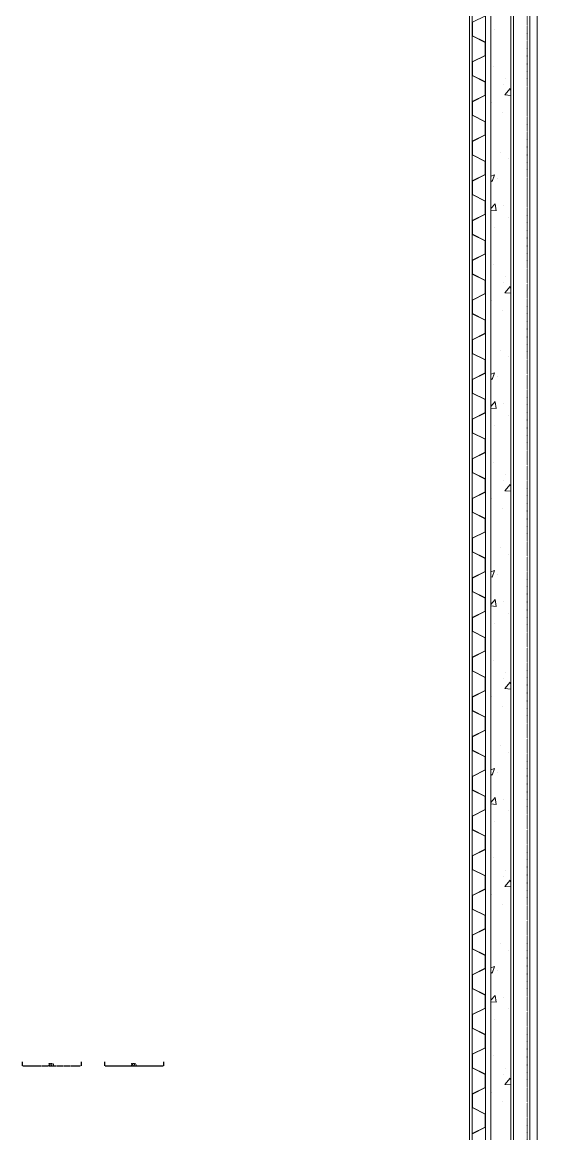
# Model space of a CAD drawing. Extents: x -32000 to 416743, y -254124 to 144214.
# Drawn here: x -4593 to 133, y 31049 to 41159 of the extents above; entities that cross this region are included whole.
import ezdxf

# ---------------------------------------------------------------- set-up
doc = ezdxf.new("R2010")
doc.units = 0
doc.header["$LTSCALE"] = 10
for name, pattern in [('H12PL4$0$JJP_三點線', [0.9, 0.3, -0.15, 0, -0.15, 0, -0.15, 0, -0.15]), ('XFM1Q40$0$HIDDEN', [9.525, 6.35, -3.175]), ('XFM7P40ICA$0$H12PL4$0$JJP_三點線', [0.9, 0.3, -0.15, 0, -0.15, 0, -0.15, 0, -0.15]), ('XFM7P40ICA$0$H12PL4$0$JJP_虛線(退縮線、投影線、地下室範圍、非屬本工程、圖面分區)', [0.45, 0.3, -0.15])]:
    doc.linetypes.add(name, pattern=pattern)
for name, color, linetype in [('H12PL4$0$A-WALL-EX', 252, 'Continuous'), ('H12PL4$0$S-GRID', 252, 'Continuous'), ('H12PL4$0$S-SLAB-SHOW', 252, 'Continuous'), ('XFM1Q40$0$DIM', 250, 'Continuous'), ('XFM7P40ICA$0$H12PL4$0$A-WALL-EX', 252, 'Continuous'), ('XFM7P40ICA$0$H12PL4$0$Hattch', 252, 'Continuous'), ('XFM7P40ICA$0$H12PL4$0$L40_19_SUGATA2', 252, 'Continuous'), ('XFM7P40ICA$0$H12PL4$0$L40_19_SUGATA3', 252, 'Continuous'), ('XFM7P40ICA$0$H12PL4$0$S-GRID', 252, 'Continuous')]:
    doc.layers.add(name, color=color, linetype=linetype)
doc.styles.add('XFM1Q40$0$STANDARD', font='SIMPLEX', dxfattribs={"bigfont": 'BIGFONT'})
doc.dimstyles.new('XFM1Q40$0$ISO-25', dxfattribs={"dimtxt": 25, "dimasz": 5, "dimexe": 1.25, "dimexo": 0.625, "dimtad": 1, "dimdec": 0, "dimtxsty": 'XFM1Q40$0$STANDARD', "dimcen": 2.5, "dimadec": 0, "dimazin": 0, "dimtfac": 1, "dimtdec": 0, "dimtmove": 0, "dimatfit": 3, "dimfxl": 1, "dimarcsym": 0})

# ---------------------------------------------------------------- blocks, each defined once
blk = doc.blocks.new('H12PL4')
at = {"layer": 'H12PL4$0$A-WALL-EX', "lineweight": 0, "flags": 128}
for points in [[(-525, -2675), (-525, 83025)], [(-500, 83000), (-500, -2650)], [(-380, -2530), (-380, 82880)], [(-330, 82830), (-330, -2480)], [(-150, -2300), (-150, 82650)], [(-125, -2275), (-125, 82625)]]:
    blk.add_lwpolyline(points, dxfattribs=at)
at = {"layer": 'H12PL4$0$S-GRID', "linetype": 'H12PL4$0$JJP_三點線', "lineweight": 0}
blk.add_line((0, 128250), (0, -28000), dxfattribs=at)
at = {"layer": 'H12PL4$0$S-SLAB-SHOW', "lineweight": 0}
blk.add_line((90, -2300), (90, 82649.8), dxfattribs=at)
at = {"layer": 'H12PL4$0$S-SLAB-SHOW', "lineweight": 0, "flags": 128}
blk.add_lwpolyline([(-150, 82649.8), (-150, -2300)], dxfattribs=at)
blk = doc.blocks.new('*D310')
at = {"layer": 'DEFPOINTS', "color": 0, "linetype": 'XFM1Q40$0$HIDDEN', "ltscale": 0.1, "transparency": 16777216}
for p in [(287256, 172071), (287793, 172071), (287793, 172036)]:
    blk.add_point(p, dxfattribs=at)
at = {"layer": 'XFM1Q40$0$DIM', "color": 0, "linetype": 'XFM1Q40$0$HIDDEN', "lineweight": -2, "ltscale": 0.1, "transparency": 16777216}
for p, q in [((287256, 172070), (287256, 172034)), ((287262, 172036), (287788, 172036)), ((287793, 172070), (287793, 172034))]:
    blk.add_line(p, q, dxfattribs=at)
at = {"layer": 'XFM1Q40$0$DIM', "color": 0, "linetype": 'XFM1Q40$0$HIDDEN', "ltscale": 0.1, "transparency": 16777216}
for points in [[(287262, 172036), (287262, 172035), (287256, 172036)], [(287788, 172036), (287788, 172035), (287793, 172036)]]:
    blk.add_solid(points, dxfattribs=at)
at = {"layer": 'XFM1Q40$0$DIM', "color": 0, "linetype": 'XFM1Q40$0$HIDDEN', "ltscale": 0.1, "transparency": 16777216, "insert": (287522, 172046), "char_height": 20, "attachment_point": 5, "style": 'XFM1Q40$0$STANDARD'}
blk.add_mtext('537', dxfattribs=at)
blk = doc.blocks.new('*D309')
at = {"layer": 'DEFPOINTS', "color": 0, "linetype": 'XFM1Q40$0$HIDDEN', "ltscale": 0.1, "transparency": 16777216}
for p in [(286506, 172071), (287043, 172071), (287043, 172036)]:
    blk.add_point(p, dxfattribs=at)
at = {"layer": 'XFM1Q40$0$DIM', "color": 0, "linetype": 'XFM1Q40$0$HIDDEN', "lineweight": -2, "ltscale": 0.1, "transparency": 16777216}
for p, q in [((286506, 172070), (286506, 172034)), ((286512, 172036), (287038, 172036)), ((287043, 172070), (287043, 172034))]:
    blk.add_line(p, q, dxfattribs=at)
at = {"layer": 'XFM1Q40$0$DIM', "color": 0, "linetype": 'XFM1Q40$0$HIDDEN', "ltscale": 0.1, "transparency": 16777216}
for points in [[(286512, 172036), (286512, 172035), (286506, 172036)], [(287038, 172036), (287038, 172035), (287043, 172036)]]:
    blk.add_solid(points, dxfattribs=at)
at = {"layer": 'XFM1Q40$0$DIM', "color": 0, "linetype": 'XFM1Q40$0$HIDDEN', "ltscale": 0.1, "transparency": 16777216, "insert": (286772, 172046), "char_height": 20, "attachment_point": 5, "style": 'XFM1Q40$0$STANDARD'}
blk.add_mtext('537', dxfattribs=at)
blk = doc.blocks.new('XFM7P40ICA$0$H12PL4')
at = {"layer": 'XFM7P40ICA$0$H12PL4$0$A-WALL-EX', "lineweight": 0}
blk.add_line((90, -2300), (90, 82649.8), dxfattribs=at)
at = {"layer": 'XFM7P40ICA$0$H12PL4$0$A-WALL-EX', "linetype": 'XFM7P40ICA$0$H12PL4$0$JJP_虛線(退縮線、投影線、地下室範圍、非屬本工程、圖面分區)', "lineweight": 0, "flags": 128}
for points in [[(-525, 83011), (-525, -2675)], [(-125, -2275), (-125, 82611.4)]]:
    blk.add_lwpolyline(points, dxfattribs=at)
at = {"layer": 'XFM7P40ICA$0$H12PL4$0$A-WALL-EX', "lineweight": 0, "flags": 128}
for points in [[(-500, 83000), (-500, -2650)], [(-380, -2530), (-380, 82880)], [(-330, 82830), (-330, -2480)], [(-150, -2300), (-150, 82650)], [(-150, 82649.8), (-150, -2300)]]:
    blk.add_lwpolyline(points, dxfattribs=at)
at = {"layer": 'XFM7P40ICA$0$H12PL4$0$Hattch', "lineweight": 0}
for p, q in [((-500, 41034.6), (-500, 41158.4)), ((-380, 41217.5), (-498.3, 41158.4)), ((-498.3, 41157.3), (-498.3, 41035.6)), ((-296.1, 41090.2), (-296, 41090.2)), ((-381.7, 40975.4), (-500, 41034.6)), ((-380, 40976.5), (-498.3, 41035.6)), ((-381.7, 40975.4), (-381.7, 40857.5)), ((-380, 40976.5), (-380, 40856.5)), ((-381.7, 40857.5), (-500, 40798.4)), ((-380, 40856.5), (-498.3, 40797.3)), ((-500, 40673.6), (-500, 40797.3)), ((-498.3, 40796.3), (-498.3, 40674.6)), ((-308.2, 40757.3), (-308.2, 40757.3)), ((-381.7, 40614.4), (-500, 40673.6)), ((-380, 40615.4), (-498.3, 40674.6)), ((-200.6, 40645), (-200.6, 40645)), ((-381.7, 40614.4), (-381.7, 40496.5)), ((-380, 40615.4), (-380, 40495.4)), ((-211.3, 40588.7), (-211.3, 40588.7)), ((-202.1, 40498.1), (-153.9, 40555.5)), ((-150, 40534.9), (-153.8, 40555.4)), ((-381.7, 40496.5), (-500, 40437.3)), ((-380, 40495.4), (-498.3, 40436.3)), ((-202.1, 40498.1), (-150, 40493.5)), ((-500, 40312.5), (-500, 40436.3)), ((-498.3, 40435.3), (-498.3, 40313.6)), ((-320.4, 40424.4), (-320.4, 40424.4)), ((-381.7, 40253.4), (-500, 40312.5)), ((-380, 40254.4), (-498.3, 40313.6)), ((-381.7, 40253.4), (-381.7, 40135.4)), ((-380, 40254.4), (-380, 40134.4)), ((-225.8, 40338.4), (-225.7, 40338.4)), ((-381.7, 40135.4), (-500, 40076.3)), ((-500, 39951.5), (-500, 40075.3)), ((-380, 40134.4), (-498.3, 40075.3)), ((-498.3, 40074.2), (-498.3, 39952.5)), ((-381.7, 39892.3), (-500, 39951.5)), ((-380, 39893.4), (-498.3, 39952.5)), ((-238.5, 39977), (-238.5, 39977)), ((-381.7, 39892.3), (-381.7, 39774.4)), ((-380, 39893.4), (-380, 39773.4)), ((-173, 39919.1), (-173, 39919.1)), ((-381.7, 39774.4), (-500, 39715.3)), ((-380, 39773.4), (-498.3, 39714.2)), ((-330, 39759), (-298.4, 39771.1)), ((-318.7, 39710.6), (-298.4, 39771)), ((-271.3, 39737.5), (-271.3, 39737.5)), ((-500, 39590.5), (-500, 39714.2)), ((-498.3, 39713.2), (-498.3, 39591.5)), ((-330, 39718.3), (-318.7, 39710.7)), ((-381.7, 39531.3), (-500, 39590.5)), ((-380, 39532.3), (-498.3, 39591.5)), ((-381.7, 39531.3), (-381.7, 39413.4)), ((-380, 39532.3), (-380, 39412.3)), ((-330, 39463.2), (-292.6, 39507.7)), ((-330, 39449.3), (-281, 39445)), ((-281, 39444.9), (-292.5, 39507.6)), ((-216.7, 39490.3), (-216.7, 39490.3)), ((-381.7, 39413.4), (-500, 39354.2)), ((-500, 39229.4), (-500, 39353.2)), ((-380, 39412.3), (-498.3, 39353.2)), ((-498.3, 39352.1), (-498.3, 39230.5)), ((-170.1, 39385.3), (-170, 39385.3)), ((-381.7, 39170.3), (-500, 39229.4)), ((-380, 39171.3), (-498.3, 39230.5)), ((-296.1, 39290.2), (-296, 39290.2)), ((-381.7, 39170.3), (-381.7, 39052.3)), ((-380, 39171.3), (-380, 39051.3)), ((-381.7, 39052.3), (-500, 38993.2)), ((-380, 39051.3), (-498.3, 38992.1)), ((-500, 38868.4), (-500, 38992.1)), ((-498.3, 38991.1), (-498.3, 38869.4)), ((-308.2, 38957.3), (-308.2, 38957.3)), ((-381.7, 38809.2), (-500, 38868.4)), ((-380, 38810.3), (-498.3, 38869.4)), ((-200.6, 38845), (-200.6, 38845)), ((-381.7, 38809.2), (-381.7, 38691.3)), ((-380, 38810.3), (-380, 38690.3)), ((-211.3, 38788.7), (-211.3, 38788.7)), ((-202.1, 38698.1), (-153.9, 38755.5)), ((-150, 38734.9), (-153.8, 38755.4)), ((-381.7, 38691.3), (-500, 38632.1)), ((-500, 38507.3), (-500, 38631.1)), ((-380, 38690.3), (-498.3, 38631.1)), ((-498.3, 38630.1), (-498.3, 38508.4)), ((-320.4, 38624.4), (-320.4, 38624.4)), ((-202.1, 38698.1), (-150, 38693.5)), ((-225.8, 38538.4), (-225.7, 38538.4)), ((-381.7, 38448.2), (-500, 38507.3)), ((-380, 38449.2), (-498.3, 38508.4)), ((-381.7, 38448.2), (-381.7, 38330.3)), ((-380, 38449.2), (-380, 38329.2)), ((-381.7, 38330.3), (-500, 38271.1)), ((-380, 38329.2), (-498.3, 38270.1)), ((-500, 38146.3), (-500, 38270.1)), ((-498.3, 38269), (-498.3, 38147.3)), ((-381.7, 38087.1), (-500, 38146.3)), ((-380, 38088.2), (-498.3, 38147.3)), ((-238.5, 38177), (-238.5, 38177)), ((-173, 38119.1), (-173, 38119.1)), ((-381.7, 38087.1), (-381.7, 37969.2)), ((-380, 38088.2), (-380, 37968.2)), ((-381.7, 37969.2), (-500, 37910.1)), ((-380, 37968.2), (-498.3, 37909)), ((-330, 37959), (-298.4, 37971.1)), ((-330, 37918.3), (-318.7, 37910.7)), ((-318.7, 37910.6), (-298.4, 37971)), ((-271.3, 37937.5), (-271.3, 37937.5)), ((-500, 37785.3), (-500, 37909)), ((-498.3, 37908), (-498.3, 37786.3)), ((-381.7, 37726.1), (-500, 37785.3)), ((-380, 37727.1), (-498.3, 37786.3)), ((-381.7, 37726.1), (-381.7, 37608.2)), ((-380, 37727.1), (-380, 37607.1)), ((-330, 37663.2), (-292.6, 37707.7)), ((-330, 37649.3), (-281, 37645)), ((-281, 37644.9), (-292.5, 37707.6)), ((-216.7, 37690.3), (-216.7, 37690.3)), ((-381.7, 37608.2), (-500, 37549)), ((-500, 37424.2), (-500, 37548)), ((-380, 37607.1), (-498.3, 37548)), ((-498.3, 37546.9), (-498.3, 37425.3)), ((-170.1, 37585.3), (-170, 37585.3)), ((-381.7, 37365.1), (-500, 37424.2)), ((-380, 37366.1), (-498.3, 37425.3)), ((-296.1, 37490.2), (-296, 37490.2)), ((-381.7, 37365.1), (-381.7, 37247.1)), ((-380, 37366.1), (-380, 37246.1)), ((-381.7, 37247.1), (-500, 37188)), ((-380, 37246.1), (-498.3, 37186.9)), ((-500, 37063.2), (-500, 37186.9)), ((-498.3, 37185.9), (-498.3, 37064.2)), ((-308.2, 37157.3), (-308.2, 37157.3)), ((-381.7, 37004), (-500, 37063.2)), ((-380, 37005.1), (-498.3, 37064.2)), ((-381.7, 37004), (-381.7, 36886.1)), ((-380, 37005.1), (-380, 36885.1)), ((-200.6, 37045), (-200.6, 37045)), ((-211.3, 36988.7), (-211.3, 36988.7)), ((-202.1, 36898.1), (-153.9, 36955.5)), ((-150, 36934.9), (-153.8, 36955.4)), ((-381.7, 36886.1), (-500, 36826.9)), ((-500, 36702.1), (-500, 36825.9)), ((-380, 36885.1), (-498.3, 36825.9)), ((-498.3, 36824.9), (-498.3, 36703.2)), ((-320.4, 36824.4), (-320.4, 36824.4)), ((-202.1, 36898.1), (-150, 36893.5)), ((-381.7, 36643), (-500, 36702.1)), ((-380, 36644), (-498.3, 36703.2)), ((-225.8, 36738.4), (-225.7, 36738.4)), ((-381.7, 36643), (-381.7, 36525.1)), ((-380, 36644), (-380, 36524)), ((-381.7, 36525.1), (-500, 36465.9)), ((-380, 36524), (-498.3, 36464.9)), ((-500, 36341.1), (-500, 36464.9)), ((-498.3, 36463.8), (-498.3, 36342.1)), ((-381.7, 36282), (-500, 36341.1)), ((-380, 36283), (-498.3, 36342.1)), ((-238.5, 36377), (-238.5, 36377)), ((-173, 36319.1), (-173, 36319.1)), ((-381.7, 36282), (-381.7, 36164)), ((-380, 36283), (-380, 36163)), ((-381.7, 36164), (-500, 36104.9)), ((-500, 35980.1), (-500, 36103.8)), ((-380, 36163), (-498.3, 36103.8)), ((-498.3, 36102.8), (-498.3, 35981.1)), ((-330, 36159), (-298.4, 36171.1)), ((-330, 36118.3), (-318.7, 36110.7)), ((-318.7, 36110.6), (-298.4, 36171)), ((-271.3, 36137.5), (-271.3, 36137.5)), ((-381.7, 35920.9), (-500, 35980.1)), ((-380, 35922), (-498.3, 35981.1)), ((-381.7, 35920.9), (-381.7, 35803)), ((-380, 35922), (-380, 35802)), ((-330, 35863.2), (-292.6, 35907.7)), ((-281, 35844.9), (-292.5, 35907.6)), ((-381.7, 35803), (-500, 35743.8)), ((-380, 35802), (-498.3, 35742.8)), ((-330, 35849.3), (-281, 35845)), ((-216.7, 35890.3), (-216.7, 35890.3)), ((-500, 35619), (-500, 35742.8)), ((-498.3, 35741.8), (-498.3, 35620.1)), ((-296.1, 35690.2), (-296, 35690.2)), ((-170.1, 35785.3), (-170, 35785.3)), ((-381.7, 35559.9), (-500, 35619)), ((-380, 35560.9), (-498.3, 35620.1)), ((-381.7, 35559.9), (-381.7, 35442)), ((-380, 35560.9), (-380, 35440.9)), ((-381.7, 35442), (-500, 35382.8)), ((-380, 35440.9), (-498.3, 35381.8)), ((-500, 35258), (-500, 35381.8)), ((-498.3, 35380.7), (-498.3, 35259)), ((-308.2, 35357.3), (-308.2, 35357.3)), ((-381.7, 35198.8), (-500, 35258)), ((-380, 35199.9), (-498.3, 35259)), ((-381.7, 35198.8), (-381.7, 35080.9)), ((-380, 35199.9), (-380, 35079.9)), ((-211.3, 35188.7), (-211.3, 35188.7)), ((-200.6, 35245), (-200.6, 35245)), ((-202.1, 35098.1), (-153.9, 35155.5)), ((-202.1, 35098.1), (-150, 35093.5)), ((-150, 35134.9), (-153.8, 35155.4)), ((-381.7, 35080.9), (-500, 35021.8)), ((-500, 34897), (-500, 35020.7)), ((-380, 35079.9), (-498.3, 35020.7)), ((-498.3, 35019.7), (-498.3, 34898)), ((-320.4, 35024.4), (-320.4, 35024.4)), ((-381.7, 34837.8), (-500, 34897)), ((-380, 34838.8), (-498.3, 34898)), ((-225.8, 34938.4), (-225.7, 34938.4)), ((-381.7, 34837.8), (-381.7, 34719.9)), ((-380, 34838.8), (-380, 34718.8)), ((-381.7, 34719.9), (-500, 34660.7)), ((-380, 34718.8), (-498.3, 34659.7)), ((-500, 34535.9), (-500, 34659.7)), ((-498.3, 34658.6), (-498.3, 34537)), ((-238.5, 34577), (-238.5, 34577)), ((-381.7, 34476.8), (-500, 34535.9)), ((-380, 34477.8), (-498.3, 34537)), ((-381.7, 34476.8), (-381.7, 34358.8)), ((-380, 34477.8), (-380, 34357.8)), ((-173, 34519.1), (-173, 34519.1)), ((-381.7, 34358.8), (-500, 34299.7)), ((-500, 34174.9), (-500, 34298.6)), ((-380, 34357.8), (-498.3, 34298.6)), ((-498.3, 34297.6), (-498.3, 34175.9)), ((-330, 34359), (-298.4, 34371.1)), ((-330, 34318.3), (-318.7, 34310.7)), ((-318.7, 34310.6), (-298.4, 34371)), ((-271.3, 34337.5), (-271.3, 34337.5)), ((-381.7, 34115.7), (-500, 34174.9)), ((-380, 34116.8), (-498.3, 34175.9)), ((-381.7, 34115.7), (-381.7, 33997.8)), ((-380, 34116.8), (-380, 33996.8)), ((-330, 34063.2), (-292.6, 34107.7)), ((-281, 34044.9), (-292.5, 34107.6)), ((-216.7, 34090.3), (-216.7, 34090.3)), ((-381.7, 33997.8), (-500, 33938.6)), ((-380, 33996.8), (-498.3, 33937.6)), ((-330, 34049.3), (-281, 34045)), ((-170.1, 33985.3), (-170, 33985.3)), ((-500, 33813.8), (-500, 33937.6)), ((-498.3, 33936.6), (-498.3, 33814.9)), ((-296.1, 33890.2), (-296, 33890.2)), ((-381.7, 33754.7), (-500, 33813.8)), ((-380, 33755.7), (-498.3, 33814.9)), ((-381.7, 33754.7), (-381.7, 33636.8)), ((-380, 33755.7), (-380, 33635.7)), ((-381.7, 33636.8), (-500, 33577.6)), ((-500, 33452.8), (-500, 33576.6)), ((-380, 33635.7), (-498.3, 33576.6)), ((-498.3, 33575.5), (-498.3, 33453.8)), ((-308.2, 33557.3), (-308.2, 33557.3)), ((-381.7, 33393.6), (-500, 33452.8)), ((-380, 33394.7), (-498.3, 33453.8)), ((-381.7, 33393.6), (-381.7, 33275.7)), ((-380, 33394.7), (-380, 33274.7)), ((-211.3, 33388.7), (-211.3, 33388.7)), ((-200.6, 33445), (-200.6, 33445)), ((-381.7, 33275.7), (-500, 33216.6)), ((-380, 33274.7), (-498.3, 33215.5)), ((-202.1, 33298.1), (-153.9, 33355.5)), ((-202.1, 33298.1), (-150, 33293.5)), ((-150, 33334.9), (-153.8, 33355.4)), ((-500, 33091.8), (-500, 33215.5)), ((-498.3, 33214.5), (-498.3, 33092.8)), ((-320.4, 33224.4), (-320.4, 33224.4)), ((-381.7, 33032.6), (-500, 33091.8)), ((-380, 33033.6), (-498.3, 33092.8)), ((-225.8, 33138.4), (-225.7, 33138.4)), ((-381.7, 33032.6), (-381.7, 32914.7)), ((-380, 33033.6), (-380, 32913.6)), ((-381.7, 32914.7), (-500, 32855.5)), ((-380, 32913.6), (-498.3, 32854.5)), ((-500, 32730.7), (-500, 32854.5)), ((-498.3, 32853.4), (-498.3, 32731.8)), ((-238.5, 32777), (-238.5, 32777)), ((-381.7, 32671.6), (-500, 32730.7)), ((-380, 32672.6), (-498.3, 32731.8)), ((-381.7, 32671.6), (-381.7, 32553.6)), ((-380, 32672.6), (-380, 32552.6)), ((-173, 32719.1), (-173, 32719.1)), ((-330, 32559), (-298.4, 32571.1)), ((-318.7, 32510.6), (-298.4, 32571)), ((-381.7, 32553.6), (-500, 32494.5)), ((-500, 32369.7), (-500, 32493.4)), ((-380, 32552.6), (-498.3, 32493.4)), ((-498.3, 32492.4), (-498.3, 32370.7)), ((-330, 32518.3), (-318.7, 32510.7)), ((-271.3, 32537.5), (-271.3, 32537.5)), ((-381.7, 32310.5), (-500, 32369.7)), ((-380, 32311.6), (-498.3, 32370.7)), ((-381.7, 32310.5), (-381.7, 32192.6)), ((-380, 32311.6), (-380, 32191.6)), ((-330, 32263.2), (-292.6, 32307.7)), ((-281, 32244.9), (-292.5, 32307.6)), ((-216.7, 32290.3), (-216.7, 32290.3)), ((-381.7, 32192.6), (-500, 32133.4)), ((-380, 32191.6), (-498.3, 32132.4)), ((-330, 32249.3), (-281, 32245)), ((-170.1, 32185.3), (-170, 32185.3)), ((-500, 32008.7), (-500, 32132.4)), ((-498.3, 32131.4), (-498.3, 32009.7)), ((-296.1, 32090.2), (-296, 32090.2)), ((-381.7, 31949.5), (-500, 32008.7)), ((-380, 31950.5), (-498.3, 32009.7)), ((-381.7, 31949.5), (-381.7, 31831.6)), ((-380, 31950.5), (-380, 31830.5)), ((-381.7, 31831.6), (-500, 31772.4)), ((-500, 31647.6), (-500, 31771.4)), ((-380, 31830.5), (-498.3, 31771.4)), ((-498.3, 31770.3), (-498.3, 31648.7)), ((-308.2, 31757.3), (-308.2, 31757.3)), ((-381.7, 31588.5), (-500, 31647.6)), ((-380, 31589.5), (-498.3, 31648.7)), ((-200.6, 31645), (-200.6, 31645)), ((-381.7, 31588.5), (-381.7, 31470.5)), ((-380, 31589.5), (-380, 31469.5)), ((-211.3, 31588.7), (-211.3, 31588.7)), ((-202.1, 31498.1), (-153.9, 31555.5)), ((-150, 31534.9), (-153.8, 31555.4)), ((-381.7, 31470.5), (-500, 31411.4)), ((-380, 31469.5), (-498.3, 31410.3)), ((-202.1, 31498.1), (-150, 31493.5)), ((-500, 31286.6), (-500, 31410.3)), ((-498.3, 31409.3), (-498.3, 31287.6)), ((-320.4, 31424.4), (-320.4, 31424.4)), ((-381.7, 31227.4), (-500, 31286.6)), ((-380, 31228.5), (-498.3, 31287.6)), ((-225.8, 31338.4), (-225.7, 31338.4)), ((-381.7, 31227.4), (-381.7, 31109.5)), ((-380, 31228.5), (-380, 31108.5)), ((-381.7, 31109.5), (-500, 31050.3)), ((-500, 30925.5), (-500, 31049.3)), ((-380, 31108.5), (-498.3, 31049.3))]:
    blk.add_line(p, q, dxfattribs=at)
at = {"layer": 'XFM7P40ICA$0$H12PL4$0$L40_19_SUGATA2', "lineweight": 0}
blk.add_line((-525, 83025), (-525, -2675), dxfattribs=at)
at = {"layer": 'XFM7P40ICA$0$H12PL4$0$L40_19_SUGATA3', "lineweight": 0}
blk.add_line((25, -2125), (25, 82475), dxfattribs=at)
at = {"layer": 'XFM7P40ICA$0$H12PL4$0$S-GRID', "linetype": 'XFM7P40ICA$0$H12PL4$0$JJP_三點線', "lineweight": 0}
blk.add_line((0, 128250), (0, -28000), dxfattribs=at)
blk = doc.blocks.new('XFM7P40ICA')
blk.add_blockref('XFM7P40ICA$0$H12PL4', (0, 0))
blk = doc.blocks.new('XFM1Q40$0$A$Cac22a11c')
at = {"layer": 'XFM1Q40$0$DIM', "color": 252, "linetype": 'XFM1Q40$0$HIDDEN', "ltscale": 0.1}
for base, p1, p2, picture, middle in [((287043.5, 172035.6), (286506.5, 172070.6), (287043.5, 172070.6), '*D309', (286771.6, 172035.6)), ((287793.5, 172035.6), (287256.5, 172070.6), (287793.5, 172070.6), '*D310', (287521.6, 172035.6))]:
    dim = blk.add_linear_dim(base=base, p1=p1, p2=p2, angle=180, dimstyle='XFM1Q40$0$ISO-25', override={"dimtxt": 20}, dxfattribs=at)
    dim.commit()
    dim.dimension.update_dxf_attribs({"geometry": picture, "text_midpoint": middle, "dimtype": 128})
blk = doc.blocks.new('XFM1Q40')
at = {"xscale": -1}
blk.add_blockref('XFM1Q40$0$A$Cac22a11c', (291100, -140368), dxfattribs=at)

msp = doc.modelspace()

# ---------------------------------------------------------------- block references
for name in ['H12PL4', 'XFM7P40ICA', 'XFM1Q40']:
    msp.add_blockref(name, (0, 0))

doc.saveas('drawing.dxf')
